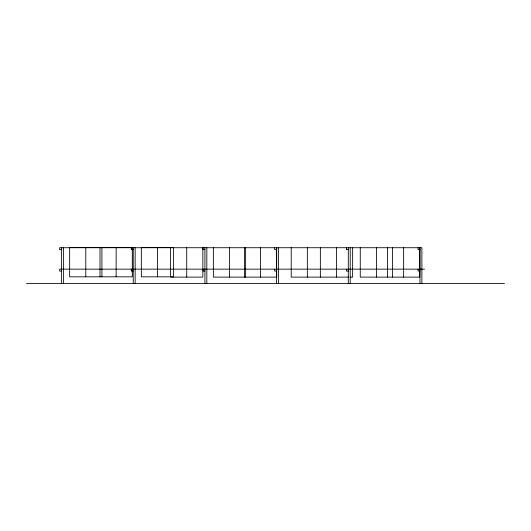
<?xml version="1.0" encoding="UTF-8"?>
<svg xmlns="http://www.w3.org/2000/svg" width="531" height="531" viewBox="0 0 531 531"><rect width="100%" height="100%" fill="white"/><g stroke="black" fill="none" stroke-linecap="round" stroke-linejoin="round"><path stroke-width="0.8" d="M61.55 249.636L59.638 249.636L59.638 247.725L421.886 247.725L421.886 283.567M133.235 249.636L131.323 249.636L131.323 247.725M204.92 249.636L203.008 249.636L203.008 247.725M276.605 249.636L274.693 249.636L274.693 247.725M348.29 249.636L346.378 249.636L346.378 247.725M419.975 249.636L418.063 249.636L418.063 247.725M424.534 269.151L59.618 269.151L59.658 271.062L61.569 271.062M133.254 271.062L131.343 271.062L131.343 269.151M204.939 271.062L203.028 271.062L203.028 269.151M276.624 271.062L274.713 271.062L274.713 269.151M348.309 271.062L346.398 271.062L346.398 269.151M419.994 271.062L418.083 271.062L418.083 269.151M348.595 277.116L291.207 277.116L291.207 247.725M350.208 277.116L352.63 277.116L352.63 247.725M26.55 283.567L504.45 283.567M419.975 247.725L419.975 283.567M419.769 247.725L419.769 277.116L360.264 277.116L360.264 247.725M403.633 247.725L403.633 277.116M392.535 247.725L392.535 277.116M387.497 247.725L387.497 277.116M376.399 247.725L376.399 277.116M350.201 247.725L350.201 283.567M348.29 247.725L348.29 283.567M336.495 247.725L336.495 277.116M320.359 247.725L320.359 277.116M307.343 247.725L307.343 277.116M278.516 247.725L278.516 283.567M276.691 247.725L276.691 277.116L213.356 277.116L213.356 247.725M276.605 247.725L276.605 283.567M260.555 247.725L260.555 277.116M245.627 247.725L245.627 277.116M244.419 247.725L244.419 277.116M229.492 247.725L229.492 277.116M206.831 247.725L206.831 283.567M204.92 247.725L204.92 283.567M202.855 247.725L202.855 277.116L170.584 277.116L170.584 247.725M186.72 247.725L186.72 277.116M157.475 247.433L157.475 276.824M135.146 247.725L135.146 283.567M133.235 247.725L133.235 283.567M116.136 247.433L116.136 276.824M101.925 247.433L101.925 276.824M100.001 247.433L100.001 276.824M85.79 247.433L85.79 276.824M63.461 247.725L63.461 283.567M61.55 247.725L61.55 283.567M132.272 247.433L69.654 247.433L69.654 276.824L132.272 276.824L132.272 247.433M173.61 247.433L141.339 247.433L141.339 276.824L173.61 276.824L173.61 247.433"/></g></svg>
